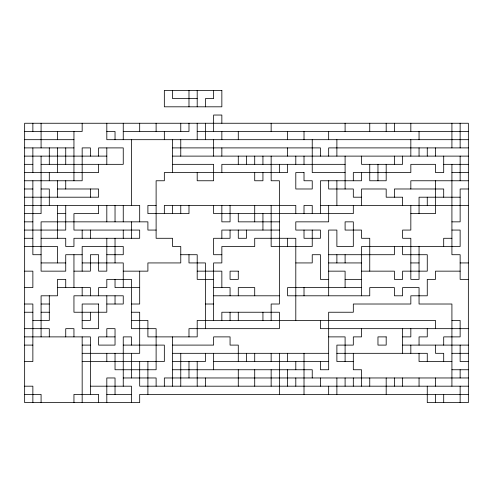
<?xml version="1.0" encoding="UTF-8"?>
<svg xmlns="http://www.w3.org/2000/svg" width="493" height="493" viewBox="0 0 493 493"><rect width="100%" height="100%" fill="white"/><g stroke="black" fill="none" stroke-linecap="round" stroke-linejoin="round"><path stroke-width="0.74" d="M197.2 98.6L172.55 98.6L172.55 90.385M24.65 131.465L82.165 131.465L82.165 123.25M106.815 131.465L115.035 131.465L115.035 139.685M123.25 131.465L188.985 131.465L188.985 123.25M197.2 131.465L468.35 131.465M24.65 139.685L73.95 139.685M468.35 139.685L106.815 139.685L106.815 123.25M24.65 147.9L73.95 147.9M172.55 147.9L320.45 147.9L320.45 156.115M468.35 147.9L328.665 147.9L328.665 156.115M24.65 156.115L106.815 156.115M172.55 156.115L468.35 156.115M24.65 164.335L32.865 164.335M41.085 164.335L123.25 164.335L123.25 147.9L98.6 147.9L98.6 156.115M172.55 164.335L213.635 164.335L213.635 180.765L197.2 180.765L197.2 172.55M345.1 164.335L221.85 164.335L221.85 172.55M443.7 164.335L468.35 164.335M24.65 172.55L98.6 172.55L98.6 164.335M345.1 172.55L312.235 172.55L312.235 139.685M451.915 172.55L468.35 172.55M24.65 180.765L82.165 180.765L82.165 147.9L90.385 147.9L90.385 156.115M468.35 180.765L410.835 180.765L410.835 188.985M24.65 188.985L32.865 188.985M41.085 188.985L49.3 188.985L49.3 205.415M57.515 188.985L98.6 188.985L98.6 197.2L24.65 197.2M468.35 188.985L460.135 188.985L460.135 221.85L451.915 221.85M361.535 197.2L353.315 197.2L353.315 188.985L328.665 188.985L328.665 180.765M460.135 197.2L419.05 197.2L419.05 213.635M24.65 205.415L139.685 205.415L139.685 221.85M156.115 205.415L147.9 205.415L147.9 213.635L188.985 213.635L188.985 205.415M320.45 205.415L468.35 205.415M24.65 213.635L41.085 213.635L41.085 156.115M57.515 213.635L65.735 213.635M410.835 213.635L435.485 213.635L435.485 180.765M24.65 221.85L32.865 221.85M279.365 221.85L238.285 221.85L238.285 213.635M24.65 230.065L65.735 230.065L65.735 205.415M156.115 230.065L147.9 230.065L147.9 221.85L41.085 221.85L41.085 271.15L65.735 271.15L65.735 254.715L82.165 254.715M279.365 230.065L221.85 230.065L221.85 238.285M451.915 230.065L460.135 230.065L460.135 246.5L361.535 246.5L361.535 295.8M24.65 238.285L32.865 238.285M41.085 238.285L65.735 238.285L65.735 246.5L73.95 246.5L73.95 238.285L139.685 238.285L139.685 230.065L73.95 230.065L73.95 213.635L98.6 213.635L98.6 205.415M451.915 238.285L443.7 238.285L443.7 246.5M24.65 246.5L57.515 246.5L57.515 262.935M41.085 254.715L32.865 254.715L32.865 180.765M106.815 254.715L123.25 254.715L123.25 246.5L82.165 246.5L82.165 271.15M180.765 254.715L197.2 254.715L197.2 279.365L213.635 279.365M221.85 254.715L213.635 254.715L213.635 238.285L230.065 238.285L230.065 230.065M328.665 254.715L394.4 254.715L394.4 246.5M41.085 262.935L65.735 262.935M82.165 262.935L123.25 262.935L123.25 287.585M295.8 262.935L312.235 262.935L312.235 254.715L320.45 254.715L320.45 279.365L328.665 279.365M328.665 262.935L361.535 262.935M410.835 262.935L419.05 262.935M460.135 262.935L468.35 262.935M24.65 271.15L32.865 271.15L32.865 287.585L24.65 287.585M73.95 271.15L90.385 271.15L90.385 254.715L98.6 254.715L98.6 271.15L106.815 271.15L106.815 238.285M123.25 271.15L147.9 271.15L147.9 262.935L180.765 262.935L180.765 246.5L172.55 246.5L172.55 238.285L156.115 238.285L156.115 180.765L164.335 180.765L164.335 172.55L287.585 172.55L287.585 164.335M197.2 271.15L221.85 271.15L221.85 287.585M328.665 271.15L345.1 271.15L345.1 287.585M361.535 271.15L394.4 271.15L394.4 279.365L402.615 279.365L402.615 271.15L427.265 271.15L427.265 254.715L402.615 254.715L402.615 246.5M460.135 271.15L435.485 271.15L435.485 279.365L427.265 279.365L427.265 295.8L410.835 295.8L410.835 304.015L353.315 304.015L353.315 312.235L328.665 312.235L328.665 369.75L320.45 369.75L320.45 361.535M345.1 279.365L361.535 279.365M468.35 279.365L460.135 279.365L460.135 254.715L451.915 254.715L451.915 164.335M57.515 287.585L90.385 287.585L90.385 295.8M139.685 287.585L115.035 287.585L115.035 279.365M213.635 287.585L230.065 287.585L230.065 295.8M361.535 287.585L287.585 287.585L287.585 295.8L369.75 295.8L369.75 287.585L394.4 287.585L394.4 295.8L402.615 295.8L402.615 287.585L419.05 287.585L419.05 304.015L451.915 304.015L451.915 386.185M213.635 295.8L279.365 295.8M24.65 304.015L32.865 304.015L32.865 361.535L24.65 361.535M41.085 304.015L49.3 304.015M106.815 304.015L123.25 304.015L123.25 295.8L73.95 295.8L73.95 312.235L106.815 312.235L106.815 295.8M131.465 304.015L139.685 304.015L139.685 271.15M205.415 304.015L213.635 304.015M24.65 312.235L32.865 312.235M41.085 312.235L49.3 312.235M131.465 312.235L139.685 312.235L139.685 353.315L82.165 353.315M32.865 320.45L49.3 320.45L49.3 295.8M82.165 320.45L90.385 320.45L90.385 312.235M131.465 320.45L147.9 320.45L147.9 336.885L197.2 336.885L197.2 320.45L435.485 320.45L435.485 328.665M451.915 320.45L460.135 320.45L460.135 336.885L443.7 336.885L443.7 345.1M24.65 328.665L49.3 328.665L49.3 336.885M468.35 328.665L320.45 328.665L320.45 320.45M24.65 336.885L90.385 336.885L90.385 394.4M115.035 336.885L98.6 336.885L98.6 345.1L115.035 345.1L115.035 328.665L106.815 328.665L106.815 336.885M328.665 336.885L345.1 336.885L345.1 361.535M402.615 336.885L410.835 336.885L410.835 328.665M24.65 345.1L32.865 345.1M82.165 345.1L90.385 345.1M123.25 345.1L164.335 345.1L164.335 361.535L82.165 361.535M172.55 345.1L213.635 345.1L213.635 336.885L230.065 336.885L230.065 345.1L238.285 345.1L238.285 361.535M402.615 345.1L468.35 345.1M172.55 353.315L328.665 353.315M336.885 353.315L427.265 353.315L427.265 361.535M451.915 353.315L468.35 353.315M172.55 361.535L205.415 361.535L205.415 353.315M213.635 361.535L328.665 361.535M353.315 361.535L336.885 361.535L336.885 345.1L353.315 345.1L353.315 336.885L361.535 336.885L361.535 328.665M451.915 361.535L419.05 361.535L419.05 353.315M468.35 361.535L460.135 361.535L460.135 345.1M172.55 369.75L312.235 369.75L312.235 377.965M451.915 369.75L468.35 369.75M123.25 377.965L156.115 377.965L156.115 386.185M468.35 377.965L164.335 377.965L164.335 386.185M24.65 386.185L32.865 386.185L32.865 402.615M90.385 386.185L131.465 386.185L131.465 402.615M468.35 386.185L139.685 386.185L139.685 361.535M24.65 394.4L41.085 394.4L41.085 402.615M106.815 394.4L131.465 394.4M468.35 394.4L139.685 394.4L139.685 402.615L24.65 402.615L24.65 123.25L468.35 123.25L468.35 402.615L427.265 402.615L427.265 386.185M460.135 123.25L460.135 147.9M460.135 156.115L460.135 180.765M460.135 369.75L460.135 377.965M460.135 386.185L460.135 402.615M451.915 123.25L451.915 147.9M443.7 156.115L443.7 172.55L435.485 172.55L435.485 164.335L410.835 164.335L410.835 172.55L353.315 172.55L353.315 180.765M443.7 197.2L443.7 188.985L394.4 188.985L394.4 197.2M443.7 361.535L443.7 353.315L435.485 353.315L435.485 345.1M443.7 394.4L443.7 402.615M435.485 147.9L435.485 156.115M435.485 377.965L435.485 386.185M435.485 394.4L435.485 402.615M427.265 147.9L427.265 156.115M427.265 197.2L427.265 205.415M427.265 328.665L427.265 336.885L419.05 336.885L419.05 345.1M419.05 131.465L419.05 139.685M419.05 147.9L419.05 156.115M419.05 246.5L419.05 279.365L410.835 279.365L410.835 238.285L402.615 238.285L402.615 230.065L410.835 230.065L410.835 205.415M419.05 377.965L419.05 386.185M410.835 123.25L410.835 131.465M410.835 139.685L410.835 156.115M410.835 345.1L410.835 353.315M402.615 156.115L402.615 164.335L361.535 164.335L361.535 156.115M402.615 205.415L402.615 197.2L386.185 197.2L386.185 188.985L361.535 188.985L361.535 205.415M402.615 328.665L402.615 353.315M402.615 377.965L402.615 386.185M394.4 123.25L394.4 131.465M394.4 156.115L394.4 164.335M394.4 377.965L394.4 386.185M386.185 123.25L386.185 131.465M386.185 164.335L386.185 180.765L369.75 180.765L369.75 164.335M386.185 377.965L386.185 394.4M377.965 164.335L377.965 180.765M369.75 123.25L369.75 131.465M369.75 271.15L369.75 238.285L361.535 238.285L361.535 230.065L345.1 230.065L345.1 221.85L353.315 221.85L353.315 246.5L336.885 246.5L336.885 230.065L328.665 230.065L328.665 295.8M369.75 377.965L369.75 386.185M361.535 172.55L361.535 180.765L320.45 180.765L320.45 213.635M361.535 386.185L361.535 369.75L353.315 369.75L353.315 353.315M353.315 205.415L353.315 213.635L213.635 213.635L213.635 205.415M353.315 377.965L353.315 386.185M345.1 123.25L345.1 131.465M345.1 156.115L345.1 188.985M345.1 254.715L345.1 262.935M345.1 377.965L345.1 386.185M336.885 139.685L336.885 156.115M336.885 180.765L336.885 205.415M336.885 254.715L336.885 262.935M336.885 377.965L336.885 394.4M328.665 131.465L328.665 139.685M328.665 205.415L328.665 221.85L295.8 221.85L295.8 230.065L320.45 230.065L320.45 238.285L304.015 238.285L304.015 230.065M328.665 386.185L328.665 394.4M320.45 377.965L320.45 386.185M312.235 213.635L312.235 205.415L304.015 205.415L304.015 213.635M312.235 230.065L312.235 246.5L271.15 246.5L271.15 205.415M304.015 131.465L304.015 139.685M304.015 156.115L304.015 164.335M304.015 287.585L304.015 295.8M304.015 353.315L304.015 394.4M295.8 156.115L295.8 164.335M295.8 213.635L295.8 205.415L164.335 205.415L164.335 213.635M295.8 320.45L295.8 238.285L254.715 238.285L254.715 246.5L221.85 246.5L221.85 262.935L213.635 262.935L213.635 320.45M295.8 361.535L295.8 369.75M295.8 377.965L295.8 386.185M287.585 131.465L287.585 139.685M287.585 147.9L287.585 156.115M287.585 238.285L287.585 246.5M287.585 353.315L287.585 361.535M287.585 369.75L287.585 386.185M279.365 164.335L279.365 172.55M279.365 353.315L279.365 394.4M271.15 123.25L271.15 131.465M271.15 156.115L271.15 180.765L279.365 180.765L279.365 304.015L271.15 304.015L271.15 320.45M271.15 353.315L271.15 361.535M271.15 369.75L271.15 386.185M262.935 156.115L262.935 164.335M262.935 172.55L262.935 180.765L254.715 180.765L254.715 172.55M262.935 213.635L262.935 230.065M262.935 312.235L262.935 320.45M254.715 156.115L254.715 164.335M254.715 205.415L254.715 221.85M254.715 295.8L254.715 287.585L238.285 287.585L238.285 295.8M254.715 353.315L254.715 361.535M254.715 369.75L254.715 386.185M246.5 156.115L246.5 164.335M246.5 230.065L246.5 238.285L238.285 238.285L238.285 230.065M246.5 353.315L246.5 361.535M238.285 131.465L238.285 139.685M238.285 156.115L238.285 164.335M238.285 312.235L238.285 320.45M238.285 369.75L238.285 386.185M230.065 205.415L230.065 221.85L221.85 221.85L221.85 205.415M230.065 312.235L230.065 320.45M221.85 123.25L221.85 115.035L213.635 115.035L213.635 131.465M221.85 131.465L221.85 139.685M221.85 147.9L221.85 156.115M221.85 320.45L221.85 312.235L279.365 312.235L279.365 328.665L188.985 328.665L188.985 336.885M213.635 90.385L213.635 98.6L205.415 98.6L205.415 106.815M213.635 139.685L213.635 156.115M213.635 353.315L213.635 369.75M205.415 123.25L205.415 139.685M205.415 328.665L205.415 262.935L188.985 262.935L188.985 254.715M205.415 377.965L205.415 386.185M197.2 90.385L197.2 106.815M197.2 123.25L197.2 139.685M197.2 361.535L197.2 386.185M188.985 90.385L188.985 106.815M188.985 361.535L188.985 377.965M180.765 123.25L180.765 131.465M180.765 139.685L180.765 156.115M180.765 205.415L180.765 213.635M180.765 353.315L180.765 386.185M172.55 139.685L172.55 172.55M172.55 205.415L172.55 213.635M172.55 336.885L172.55 386.185M164.335 131.465L164.335 139.685M156.115 123.25L156.115 131.465M147.9 361.535L147.9 394.4M139.685 123.25L139.685 131.465M131.465 139.685L131.465 205.415M131.465 221.85L131.465 238.285M131.465 345.1L131.465 336.885L123.25 336.885L123.25 386.185M131.465 353.315L131.465 377.965M123.25 123.25L123.25 139.685M123.25 205.415L123.25 221.85M123.25 230.065L123.25 238.285M115.035 205.415L115.035 221.85M115.035 238.285L115.035 262.935M115.035 295.8L115.035 304.015M115.035 353.315L115.035 369.75L156.115 369.75L156.115 328.665L131.465 328.665L131.465 279.365L106.815 279.365L106.815 287.585L98.6 287.585L98.6 295.8M115.035 394.4L115.035 377.965L106.815 377.965L106.815 402.615M106.815 147.9L106.815 164.335M106.815 205.415L106.815 221.85M106.815 353.315L106.815 361.535M98.6 402.615L98.6 394.4L73.95 394.4L73.95 402.615M90.385 188.985L90.385 197.2M90.385 230.065L90.385 238.285M82.165 230.065L82.165 238.285M82.165 287.585L82.165 295.8M82.165 336.885L82.165 402.615M73.95 131.465L73.95 180.765M73.95 254.715L73.95 287.585M73.95 336.885L73.95 328.665L65.735 328.665L65.735 336.885M65.735 147.9L65.735 164.335M65.735 180.765L65.735 188.985M65.735 287.585L65.735 279.365L57.515 279.365L57.515 295.8L41.085 295.8L41.085 336.885M57.515 131.465L57.515 139.685M57.515 147.9L57.515 172.55M57.515 180.765L57.515 197.2M57.515 205.415L57.515 238.285M49.3 147.9L49.3 164.335M49.3 172.55L49.3 180.765M41.085 123.25L41.085 147.9M32.865 123.25L32.865 131.465M32.865 147.9L32.865 172.55M221.85 90.385L164.335 90.385L164.335 106.815L221.85 106.815L221.85 90.385M304.015 172.55L295.8 172.55L295.8 188.985L312.235 188.985L312.235 180.765L304.015 180.765L304.015 172.55M238.285 271.15L230.065 271.15L230.065 279.365L238.285 279.365L238.285 271.15M98.6 304.015L82.165 304.015L82.165 328.665L98.6 328.665L98.6 304.015M386.185 336.885L377.965 336.885L377.965 345.1L386.185 345.1L386.185 336.885"/></g></svg>
